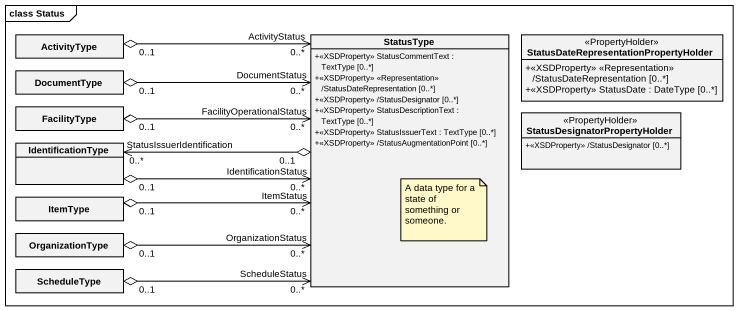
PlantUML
@startuml
mainframe class Status
hide circle
hide empty members
skinparam classAttributeIconSize 0
class ActivityType
class StatusType {
  +<<XSDProperty>> StatusCommentText : TextType [0..*]
  +<<XSDProperty>> <<Representation>> /StatusDateRepresentation [0..*]
  +<<XSDProperty>> /StatusDesignator [0..*]
  +<<XSDProperty>> StatusDescriptionText : TextType [0..*]
  +<<XSDProperty>> StatusIssuerText : TextType [0..*]
  +<<XSDProperty>> /StatusAugmentationPoint [0..*]
}
class "StatusDateRepresentationPropertyHolder" as StatusDateRepresentationProp <<PropertyHolder>> {
  +<<XSDProperty>> <<Representation>> /StatusDateRepresentation [0..*]
  +<<XSDProperty>> StatusDate : DateType [0..*]
}
class DocumentType
class FacilityType
class "StatusDesignatorPropertyHolder" as StatusDesignatorPropertyHold <<PropertyHolder>> {
  +<<XSDProperty>> /StatusDesignator [0..*]
}
class IdentificationType
class ItemType
class OrganizationType
class ScheduleType
ActivityType "0..1" o-right-> "ActivityStatus\n0..*" StatusType
StatusType "0..1" o-left-> "StatusIssuerIdentification\n0..*" IdentificationType
DocumentType "0..1" o-right-> "DocumentStatus\n0..*" StatusType
FacilityType "0..1" o-right-> "FacilityOperationalStatus\n0..*" StatusType
IdentificationType "0..1" o-right-> "IdentificationStatus\n0..*" StatusType
ItemType "0..1" o-right-> "ItemStatus\n0..*" StatusType
OrganizationType "0..1" o-right-> "OrganizationStatus\n0..*" StatusType
ScheduleType "0..1" o-right-> "ScheduleStatus\n0..*" StatusType
note bottom of StatusType : A data type for a state of something or someone.
@enduml
